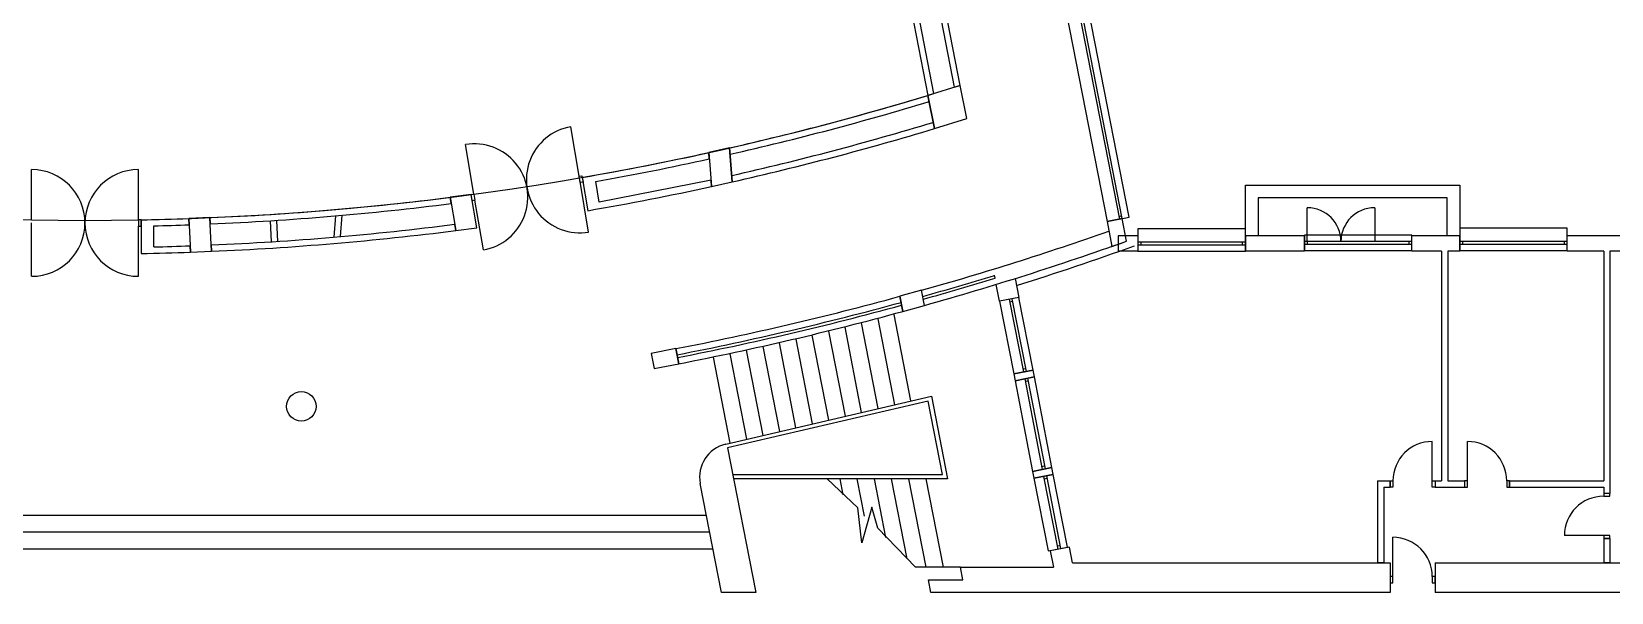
# Model space of a CAD drawing. Header units: millimetres. Extents: x -242071 to 82444, y -53139 to 112036.
# Drawn here: x -3554 to 25009, y -28063 to -17917 of the extents above; entities that cross this region are included whole.
import ezdxf

# ---------------------------------------------------------------- set-up
doc = ezdxf.new("R2010")
doc.units = ezdxf.units.MM
for name, color, linetype in [('Columns_conc_steel_timber', 5, 'Continuous'), ('Furniture', 1, 'Continuous'), ('Open_stairs_and_ramps', 2, 'Continuous'), ('Walls_brick_block_etc', 3, 'Continuous'), ('Windows_and_doors_to_brickwork', 1, 'Continuous')]:
    doc.layers.add(name, color=color, linetype=linetype)

msp = doc.modelspace()

# ---------------------------------------------------------------- hatches: boundary and pattern name
at = {"layer": 'Furniture', "linetype": 'Continuous'}
h = msp.add_hatch(dxfattribs=at)
h.set_pattern_fill('_USER', color=1, scale=100, angle=45, pattern_type=0)
h.set_pattern_definition([(45, (0, -125.27), (-70.71068, 70.71068), [])])
h.paths.add_polyline_path([(9552.8, -22619), (9552.8, -23038.1), (9552.8, -23038.1), (9552.8, -23038.1)])

# ---------------------------------------------------------------- linework, layer by layer
at = {"layer": 'Columns_conc_steel_timber', "color": 4, "linetype": 'Continuous'}
for p, q in [((9115.4, -20635.3), (9064.6, -20022)), ((16243.4, -21708.8), (16164.1, -21300.8))]:
    msp.add_line(p, q, dxfattribs=at)
for points in [[(13237.5, -18890.2), (12649.5, -19071.6), (12768.6, -19672.2), (13354.3, -19491.6), (13237.5, -18890.2)], [(9064.6, -20022), (8689.2, -20106), (8740, -20718.7), (9115.4, -20635.3)], [(4495.2, -21466.4), (4393.7, -20865.2), (4015.6, -20914.5), (4117.2, -21515.9), (4495.2, -21466.4)], [(-328.1, -21282), (-708.8, -21297.9), (-683.4, -21906.7), (-302.7, -21890.8), (-328.1, -21282)], [(16164.1, -21300.8), (15889.9, -21354.1), (15977.1, -21802.9)], [(12590.7, -22870.8), (12537.6, -22596.9), (12145.6, -22705.7), (12198.2, -22979.5), (12590.7, -22870.8)], [(8096.6, -23650.9), (7647.5, -23738.2), (7701, -24012.4), (8149.8, -23925.2), (8096.6, -23650.9)], [(14551.5, -24040.6), (14202.4, -24108.4), (14226.7, -24233.1), (14575.7, -24165.2), (14551.5, -24040.6)], [(14918.6, -25929.3), (14894.3, -25804.6), (14545.3, -25872.5), (14569.5, -25997.1), (14918.6, -25929.3)]]:
    msp.add_lwpolyline(points, dxfattribs=at)
msp.add_circle((1323.2, -24697), 266.7, dxfattribs=at)
msp.add_arc((-2588.4, 31169.6), 56131.7, 289.31422, 289.60255, dxfattribs=at)
at = {"layer": 'Open_stairs_and_ramps', "color": 2, "linetype": 'Continuous'}
for p, q in [((11743.9, -23111.5), (12046.2, -24667.2)), ((12343.3, -24597.8), (12039.1, -23032.9)), ((10858.2, -24944.8), (10559.8, -23409.6)), ((10856.3, -23337.5), (11155.2, -24875.4)), ((11452.2, -24806), (11152.5, -23263.8)), ((11749.2, -24736.6), (11448.4, -23188.5)), ((9670.1, -25222.4), (9370.7, -23681.6)), ((9668.4, -23616.1), (9967.1, -25153)), ((10264.1, -25083.6), (9965.9, -23548.9)), ((10263, -23480.1), (10561.2, -25014.2)), ((9076.1, -25361.2), (8774.2, -23807.9)), ((9072.6, -23745.6), (9373.1, -25291.8)), ((8995.7, -25379.9), (12714.5, -24511)), ((11121.1, -26297.7), (11064.2, -26005.1)), ((11506.5, -26683.1), (11374.7, -26005.1)), ((11891.9, -27068.5), (11685.2, -26005.1)), ((12277.3, -27454), (11995.8, -26005.1)), ((12617.2, -27605.3), (12306.3, -26005.1)), ((12616.8, -26005.1), (12927.7, -27605.3)), ((-13746.9, -26665.5), (8646.3, -26665.5)), ((8705.6, -26970.3), (-13806.1, -26970.3)), ((-13865.4, -27275.1), (8764.8, -27275.1)), ((13238.2, -27605.3), (12428.7, -27605.3))]:
    msp.add_line(p, q, dxfattribs=at)
for points in [[(12714.5, -24511), (13004.9, -26005.1), (9139, -26005.1)], [(9124.2, -25928.9), (12912.5, -25928.9), (12654.8, -24603.2), (9031.1, -25449.9)], [(12428.7, -27605.3), (11748, -26902.4), (11640.4, -26519.9), (11456.7, -27167), (11385, -26532.1), (10828.5, -26005.1)]]:
    msp.add_lwpolyline(points, dxfattribs=at)
at = {"layer": 'Walls_brick_block_etc', "color": 3, "linetype": 'Continuous'}
for p, q in [((12768.5, -19672.2), (12649.4, -19071.6)), ((8698.7, -20220.7), (8689.2, -20106)), ((9064.6, -20022), (9115.4, -20635.3)), ((6402.2, -20556), (6503.7, -21156.9)), ((4034.6, -21027.1), (4015.6, -20914.5)), ((-1572.4, -21321.7), (-1572.4, -21931.2)), ((-704, -21411.8), (-708.8, -21297.9)), ((-328.1, -21282.8), (-323.3, -21396.8)), ((759.8, -21339), (775.7, -21719.7)), ((873.9, -21331.6), (889.8, -21712.3)), ((1938.2, -21250.5), (1912.8, -21635.1)), ((2053.4, -21240.4), (2028, -21625.2)), ((4117.2, -21515.9), (4098.2, -21403.1)), ((-1343.8, -21812), (-1343.8, -21430.9)), ((16448.9, -21610.9), (16089.7, -21610.9)), ((16089.7, -21610.9), (16089.7, -21890.3)), ((16448.9, -21610.9), (16448.9, -21890.3)), ((19458.8, -21610.9), (18392, -21610.9)), ((18392, -21610.9), (18392, -21890.3)), ((19458.8, -21890.3), (19458.8, -21610.9)), ((22265.5, -21610.9), (21401.9, -21610.9)), ((21401.9, -21890.3), (21401.9, -21610.9)), ((22265.5, -21890.3), (22265.5, -21610.9)), ((25173.8, -21610.9), (24208.6, -21610.9)), ((24208.6, -21890.3), (24208.6, -21610.9)), ((-683.4, -21906.7), (-688.2, -21792.5)), ((-307.5, -21777.5), (-302.7, -21890.8)), ((16448.9, -21890.3), (16089.7, -21890.3)), ((19458.8, -21890.3), (18392, -21890.3)), ((21935.3, -21890.3), (21401.9, -21890.3)), ((21935.3, -21890.3), (21935.3, -26043.2)), ((22049.6, -21890.3), (22049.6, -26043.2)), ((22265.5, -21890.3), (22049.6, -21890.3)), ((24869, -21890.3), (24208.6, -21890.3)), ((24869, -21890.3), (24869, -26043.2)), ((25173.8, -21890.3), (24983.3, -21890.3)), ((24983.3, -21890.3), (24983.3, -26271.8)), ((13865.9, -22376.7), (13856.1, -22326.4)), ((13946.8, -22793.2), (13887.8, -22489.5)), ((14229.5, -22383.4), (14295.9, -22725.3)), ((12198.2, -22979.5), (12145.6, -22705.7)), ((12590.7, -22870.8), (12537.6, -22596.9)), ((14295.9, -22725.3), (13946.8, -22793.2)), ((8096.6, -23650.9), (8150, -23925.3)), ((8917.8, -28062.5), (8534.8, -26091.7)), ((20779.6, -26043.2), (20779.6, -27529.1)), ((20779.6, -26043.2), (21008.2, -26043.2)), ((20893.9, -26157.5), (21008.2, -26157.5)), ((20893.9, -26157.5), (20893.9, -27529.1)), ((21008.2, -26043.2), (21008.2, -26157.5)), ((21821, -26043.2), (21935.3, -26043.2)), ((21821, -26043.2), (21821, -26157.5)), ((21821, -26157.5), (22354.4, -26157.5)), ((22049.6, -26043.2), (22354.4, -26043.2)), ((22354.4, -26043.2), (22354.4, -26157.5)), ((23167.2, -26043.2), (24869, -26043.2)), ((23167.2, -26043.2), (23167.2, -26157.5)), ((23167.2, -26157.5), (24869, -26157.5)), ((24869, -26157.5), (24869, -26271.8)), ((24983.3, -26271.8), (24869, -26271.8)), ((24983.3, -27084.6), (24869, -27084.6)), ((24869, -27084.6), (24869, -27529.1)), ((24983.3, -27084.6), (24983.3, -27529.1)), ((13238.2, -27605.3), (14920.1, -27605.3)), ((15267.6, -27529.1), (21008.2, -27529.1)), ((20893.9, -27529.1), (20779.6, -27529.1)), ((21008.2, -27529.1), (21008.2, -28062.5)), ((21821, -27529.1), (21821, -28062.5)), ((21821, -27529.1), (37556.3, -27529.1)), ((24983.3, -27529.1), (24869, -27529.1)), ((21008.2, -28062.5), (12706.1, -28062.5)), ((36184.7, -28062.5), (21821, -28062.5))]:
    msp.add_line(p, q, dxfattribs=at)
for points in [[(12045.9, -15355.1), (11933.7, -15376.9), (12651.6, -19070.9), (12761.5, -19037), (12045.9, -15355.1)], [(13237.5, -18890.2), (12532.1, -15260.6), (12419.9, -15282.4), (13127.6, -18924.1), (13237.5, -18890.2)], [(8740, -20718.7), (8730.5, -20603.8), (6709.9, -21004.5), (6646.4, -20628.8)], [(18392, -21610.9), (18392, -20696.5), (22265.5, -20696.5), (22265.5, -21610.9)], [(22036.9, -21610.9), (22036.9, -20925.1), (18620.6, -20925.1), (18620.6, -21610.9)], [(9031.1, -25449.9), (9538.8, -28062.5), (8917.8, -28062.5)], [(15267.6, -27529.1), (15212.3, -27244.5), (14863.2, -27312.4), (14920.1, -27605.3)], [(12706.1, -28062.5), (12661.7, -27833.9), (13282.7, -27833.9), (13238.2, -27605.3)]]:
    msp.add_lwpolyline(points, dxfattribs=at)
at = {"layer": 'Walls_brick_block_etc', "color": 1, "linetype": 'Continuous'}
msp.add_arc((-2588.4, 31169.5), 52501, 253.12529, 286.87226, dxfattribs=at)
at = {"layer": 'Walls_brick_block_etc', "color": 3, "linetype": 'Continuous'}
for centre, radius, start, end in [((-2588.4, 31169.6), 52501.1, 282.82397, 286.8747), ((-2588.4, 31169.6), 52615.2, 282.80632, 286.85994), ((-2588.4, 31169.6), 52996.2, 282.74796, 286.81923), ((-2588.4, 31169.6), 53110.5, 282.73061, 286.80713), ((-2588.4, 31169.6), 52501.1, 279.86032, 282.40421), ((-2588.4, 31169.6), 52615.2, 280.10867, 282.3875), ((-2588.4, 31169.6), 53110.5, 279.8572, 282.31576), ((-2588.4, 31169.6), 52501.1, 272.4675, 277.22628), ((-2588.4, 31169.6), 52615.2, 272.46733, 277.2314), ((-2588.4, 31169.6), 52501.1, 271.10885, 272.0517), ((-2588.4, 31169.6), 52615.2, 271.35544, 272.05243), ((-2588.4, 31169.6), 52996.2, 272.46677, 277.24836), ((-2588.4, 31169.6), 53110.5, 272.4666, 277.2534), ((-2588.4, 31169.6), 55853.7, 285.71277, 289.3559), ((-2588.4, 31169.6), 53110.5, 271.09613, 272.05558), ((-2588.4, 31169.6), 52996.2, 271.3457, 272.05486), ((-2588.4, 31169.6), 56131.7, 285.68921, 289.60255), ((-2588.4, 31169.6), 56260.1, 287.41966, 289.71359), ((-2588.4, 31169.6), 55966.5, 285.70318, 287.08725), ((-2588.4, 31169.6), 56017.4, 285.69887, 287.0817), ((-2588.4, 31169.6), 55853.7, 281.02917, 285.29542), ((-2588.4, 31169.6), 55966.5, 281.02911, 285.28651), ((-2588.4, 31169.6), 56017.4, 281.02908, 285.2825), ((-2588.4, 31169.6), 56131.7, 281.02902, 285.27352), ((9134.8, -25975.1), 611.2, 103.15139, 190.99787)]:
    msp.add_arc(centre, radius, start, end, dxfattribs=at)
at = {"layer": 'Windows_and_doors_to_brickwork', "color": 1, "linetype": 'Continuous'}
for p, q in [((15328.5, -17267.4), (16114.3, -21310.5)), ((16164.1, -21300.8), (15378.4, -17257.7)), ((19509.6, -21712.5), (19509.6, -21102.9)), ((20728.8, -21102.9), (20728.8, -21712.5)), ((16104.6, -21260.6), (16154.4, -21251)), ((21401.9, -21598.2), (19458.8, -21598.2)), ((18392, -21725.2), (16448.9, -21725.2)), ((16448.9, -21776), (18392, -21776)), ((16499.7, -21725.2), (16499.7, -21776)), ((18341.2, -21776), (18341.2, -21725.2)), ((21401.9, -21712.5), (19458.8, -21712.5)), ((19458.8, -21763.3), (21401.9, -21763.3)), ((19509.6, -21712.5), (19509.6, -21763.3)), ((21351.1, -21763.3), (21351.1, -21712.5)), ((24208.6, -21712.5), (22265.5, -21712.5)), ((22265.5, -21763.3), (24208.6, -21763.3)), ((22316.3, -21712.5), (22316.3, -21763.3)), ((24157.8, -21763.3), (24157.8, -21712.5)), ((14295.9, -22725.3), (13946.8, -22793.2)), ((13946.8, -22793.2), (14202.4, -24108.4)), ((14121.4, -22759.2), (14377, -24074.5)), ((14180.9, -22799.4), (14131.1, -22809.1)), ((14171.2, -22749.6), (14426.8, -24064.8)), ((14551.5, -24040.6), (14295.9, -22725.3)), ((14202.4, -24108.4), (14551.5, -24040.6)), ((14575.7, -24165.2), (14226.7, -24233.1)), ((14226.7, -24233.1), (14545.3, -25872.5)), ((14417.1, -24014.9), (14367.3, -24024.6)), ((14401.2, -24199.2), (14719.8, -25838.5)), ((14460.8, -24239.3), (14410.9, -24249)), ((14451.1, -24189.5), (14769.7, -25828.8)), ((14894.3, -25804.6), (14575.7, -24165.2)), ((14545.3, -25872.5), (14894.3, -25804.6)), ((14918.6, -25929.3), (14569.5, -25997.1)), ((14760, -25779), (14710.1, -25788.7)), ((14744, -25963.2), (14999.6, -27278.4)), ((14793.9, -25953.5), (15049.5, -27268.7)), ((15174.2, -27244.5), (14918.6, -25929.3)), ((14569.5, -25997.1), (14825.1, -27312.4)), ((14803.6, -26003.4), (14753.7, -26013.1)), ((14825.1, -27312.4), (15174.2, -27244.5)), ((15039.8, -27218.9), (14989.9, -27228.6))]:
    msp.add_line(p, q, dxfattribs=at)
at = {"layer": 'Windows_and_doors_to_brickwork', "color": 2, "linetype": 'Continuous'}
for p, q in [((6347.2, -20535.2), (6195.9, -19639.9)), ((4443.8, -20856.7), (4292.6, -19961.4)), ((-3553.5, -21321.7), (-3553.5, -20413.7)), ((-1623.2, -21321.7), (-1623.2, -20413.7)), ((4614.1, -21864.7), (4462.8, -20969.4)), ((-1623.2, -22344), (-1623.2, -21436)), ((21770.2, -26043.2), (21770.2, -25332)), ((22405.2, -26043.2), (22405.2, -25332)), ((21059, -27776.8), (21059, -27065.6)), ((24869, -27033.8), (24157.8, -27033.8))]:
    msp.add_line(p, q, dxfattribs=at)
at = {"layer": 'Windows_and_doors_to_brickwork', "color": 1, "linetype": 'Continuous'}
for points in [[(15503.1, -17233.5), (15104.1, -17311), (15889.9, -21354.1), (16288.8, -21276.6), (15503.1, -17233.5)], [(16448.9, -21483.9), (16448.9, -21890.3), (18392, -21890.3), (18392, -21483.9), (16448.9, -21483.9)], [(19458.8, -21598.2), (19458.8, -21877.6), (21401.9, -21877.6), (21401.9, -21598.2)], [(22265.5, -21471.2), (22265.5, -21877.6), (24208.6, -21877.6), (24208.6, -21471.2), (22265.5, -21471.2)]]:
    msp.add_lwpolyline(points, dxfattribs=at)
at = {"layer": 'Windows_and_doors_to_brickwork', "color": 2, "linetype": 'Continuous'}
for points in [[(6416.3, -20639.4), (6366.2, -20647.9), (6347.2, -20535.2), (6397.3, -20526.7), (6416.3, -20639.4)], [(6517.4, -21543.2), (6517.4, -21543.2), (6356.7, -20591.5)], [(4462.8, -20969.4), (4412.7, -20977.9), (4393.7, -20865.2), (4443.8, -20856.7), (4462.8, -20969.4)], [(-3553.5, -22344), (-3553.5, -22344), (-3553.5, -21378.8)], [(-1623.2, -21436), (-1572.4, -21436), (-1572.4, -21321.7), (-1623.2, -21321.7), (-1623.2, -21436)], [(21059, -26043.2), (21059, -26157.5), (21008.2, -26157.5), (21008.2, -26043.2), (21059, -26043.2)], [(21821, -26043.2), (21821, -26157.5), (21770.2, -26157.5), (21770.2, -26043.2), (21821, -26043.2)], [(22354.4, -26043.2), (22354.4, -26157.5), (22405.2, -26157.5), (22405.2, -26043.2), (22354.4, -26043.2)], [(23116.4, -26043.2), (23116.4, -26157.5), (23167.2, -26157.5), (23167.2, -26043.2), (23116.4, -26043.2)], [(24869, -26322.6), (24983.3, -26322.6), (24983.3, -26271.8), (24869, -26271.8), (24869, -26322.6)], [(24869, -27084.6), (24983.3, -27084.6), (24983.3, -27033.8), (24869, -27033.8), (24869, -27084.6)], [(21008.2, -27776.8), (21008.2, -27891.1), (21059, -27891.1), (21059, -27776.8), (21008.2, -27776.8)], [(21770.2, -27776.8), (21770.2, -27891.1), (21821, -27891.1), (21821, -27776.8), (21770.2, -27776.8)]]:
    msp.add_lwpolyline(points, dxfattribs=at)
for centre, radius, start, end in [((6356.7, -20591.5), 965.1, 99.58838, 279.5884), ((4453.3, -20913.1), 965.1, 279.58838, 99.5884), ((-3553.5, -21378.8), 965.1, 270, 90), ((-1623.2, -21378.8), 965.1, 90, 270), ((21770.2, -26043.2), 711.2, 90, 180), ((22405.2, -26043.2), 711.2, 0, 90), ((24869, -27033.8), 711.2, 90, 180), ((21059, -27776.8), 711.2, 0, 90)]:
    msp.add_arc(centre, radius, start, end, dxfattribs=at)
at = {"layer": 'Windows_and_doors_to_brickwork', "color": 1, "linetype": 'Continuous'}
for centre, start, end in [((19509.6, -21712.5), 0, 90), ((20728.8, -21712.5), 90.00023, 180.00011)]:
    msp.add_arc(centre, 609.6, start, end, dxfattribs=at)

doc.saveas('drawing.dxf')
